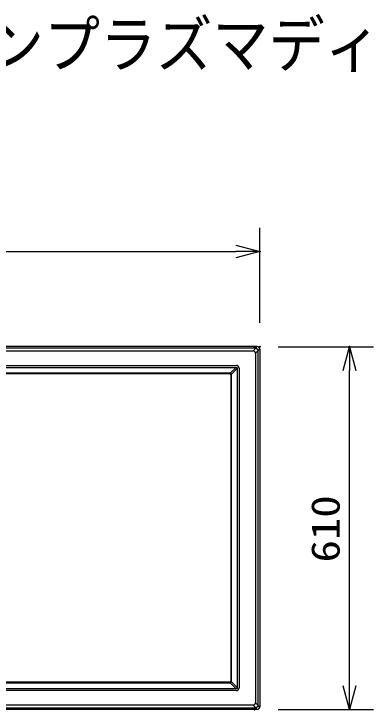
# Model space of a CAD drawing. Units: millimetres, scale not verified. Extents: x -63 to 63, y -57 to 57.
# Drawn here: x -9.7 to 20.7, y -1.1 to 57.4 of the extents above; entities that cross this region are included whole.
import ezdxf
from ezdxf.enums import TextEntityAlignment as Align

# ---------------------------------------------------------------- set-up
doc = ezdxf.new("R2010")
doc.units = ezdxf.units.MM
doc.header["$LTSCALE"] = 0.190236
doc.header["$PDMODE"] = 32
doc.header["$PDSIZE"] = 0.0951
for name, color, linetype in [('0-0_MOJI1', 2, 'Continuous'), ('0-2_GAIKEI', 1, 'Continuous'), ('0-3_WAKU', 3, 'Continuous'), ('0-4_DEFPOINTS', 7, 'Continuous')]:
    doc.layers.add(name, color=color, linetype=linetype)
doc.styles.add('ＭＳ ゴシック', font='')
doc.styles.get('ＭＳ ゴシック').set_extended_font_data('MS Gothic')

# ---------------------------------------------------------------- blocks, each defined once
blk = doc.blocks.new('_OPEN30')
at = {"layer": '0-4_DEFPOINTS'}
blk.add_line((0, 0), (-1, 0), dxfattribs=at)
blk.add_lwpolyline([(-1, 0.26795), (0, 0), (-1, -0.26795)], dxfattribs=at)

msp = doc.modelspace()

# ---------------------------------------------------------------- linework, layer by layer
at = {"layer": '0-2_GAIKEI', "color": 7}
for p, q in [((10.7933, 29.4132), (-39.8073, 29.4132)), ((10.993, 29.2135), (10.993, -0.8871)), ((10.7933, -1.0868), (-39.8073, -1.0868))]:
    msp.add_line(p, q, dxfattribs=at)
at = {"layer": '0-2_GAIKEI'}
for p, q in [((10.6599, 29.2778), (-39.6739, 29.2778)), ((10.4331, 29.051), (10.6599, 29.2778)), ((10.6579, 29.2778), (10.7933, 29.4132)), ((-39.4471, 29.051), (10.4331, 29.051)), ((10.8576, 29.0801), (10.6308, 28.8533)), ((10.6308, 28.8533), (10.6308, -0.5268)), ((10.993, 29.2135), (10.8576, 29.0781)), ((10.8576, -0.7537), (10.8576, 29.0801)), ((-38.0463, 27.8322), (9.0323, 27.8322)), ((-38.0217, 27.6734), (9.0076, 27.6734)), ((9.0076, 27.6734), (8.5196, 27.1832)), ((8.6105, 27.0922), (9.0982, 27.5822)), ((9.0076, 27.6734), (9.0254, 27.6736)), ((9.0984, 27.6006), (9.0982, 27.5822)), ((9.0982, 27.5822), (9.0982, 0.7443)), ((9.257, 27.6075), (9.257, 0.7189)), ((8.4735, 27.1906), (-37.4875, 27.1906)), ((8.4588, 27.1307), (-37.4728, 27.1307)), ((8.558, 27.0315), (8.558, 1.2949)), ((8.6178, 1.2802), (8.6178, 27.0462)), ((8.4588, 1.1957), (-37.4728, 1.1957)), ((9.0982, 0.7443), (8.6105, 1.2342)), ((9.0076, 0.653), (-38.0217, 0.653)), ((-37.4875, 1.1359), (8.4735, 1.1359)), ((8.5196, 1.1432), (9.0076, 0.653)), ((9.0254, 0.6528), (9.0076, 0.653)), ((9.0982, 0.7443), (9.0984, 0.7259)), ((9.0323, 0.4942), (-38.0463, 0.4942)), ((10.6308, -0.5268), (10.8576, -0.7537)), ((-39.6739, -0.9514), (10.6599, -0.9514)), ((10.4331, -0.7246), (-39.4471, -0.7246)), ((10.6599, -0.9514), (10.4331, -0.7246)), ((10.7933, -1.0868), (10.6579, -0.9514)), ((10.8576, -0.7517), (10.993, -0.8871))]:
    msp.add_line(p, q, dxfattribs=at)
for points in [[(10.6599, 29.2778), (10.6619, 29.2777), (10.6638, 29.2775), (10.6658, 29.2773), (10.6678, 29.277), (10.6698, 29.2768), (10.6718, 29.2765), (10.6737, 29.2762), (10.6757, 29.2758), (10.6777, 29.2755), (10.6796, 29.2751), (10.6816, 29.2747), (10.6835, 29.2742), (10.6855, 29.2737), (10.6874, 29.2733), (10.6893, 29.2727), (10.6912, 29.2722), (10.6931, 29.2716), (10.695, 29.271), (10.6969, 29.2704), (10.6988, 29.2698), (10.7007, 29.2691), (10.7026, 29.2684), (10.7044, 29.2677), (10.7063, 29.267), (10.7081, 29.2662), (10.71, 29.2654), (10.7118, 29.2646), (10.7136, 29.2638), (10.7154, 29.263), (10.7172, 29.2622), (10.719, 29.2613), (10.7208, 29.2604), (10.7226, 29.2595), (10.7244, 29.2586), (10.7261, 29.2577), (10.7279, 29.2567), (10.7296, 29.2557), (10.7313, 29.2547), (10.7331, 29.2537)], [(10.7331, 29.2537), (10.7348, 29.2527), (10.7365, 29.2517), (10.7382, 29.2507), (10.7399, 29.2496), (10.7416, 29.2485), (10.7432, 29.2474), (10.7449, 29.2463), (10.7465, 29.2452), (10.7482, 29.2441), (10.7498, 29.243), (10.7514, 29.2418), (10.7531, 29.2406), (10.7547, 29.2395), (10.7563, 29.2383), (10.7579, 29.2371), (10.7594, 29.2359), (10.761, 29.2346), (10.7626, 29.2334), (10.7641, 29.2322), (10.7657, 29.2309), (10.7672, 29.2296), (10.7687, 29.2284), (10.7703, 29.2271), (10.7718, 29.2258), (10.7733, 29.2245), (10.7748, 29.2232), (10.7763, 29.2218), (10.7777, 29.2205), (10.7792, 29.2192), (10.7807, 29.2178), (10.7821, 29.2164), (10.7836, 29.2151), (10.785, 29.2137), (10.7864, 29.2123), (10.7879, 29.2109), (10.7893, 29.2095), (10.7907, 29.2081), (10.7921, 29.2067), (10.7935, 29.2052)], [(10.7935, 29.2052), (10.7948, 29.2038), (10.7962, 29.2024), (10.7976, 29.2009), (10.7989, 29.1994), (10.8003, 29.198), (10.8016, 29.1965), (10.8029, 29.195), (10.8043, 29.1935), (10.8056, 29.192), (10.8069, 29.1905), (10.8081, 29.189), (10.8094, 29.1874), (10.8107, 29.1859), (10.8119, 29.1844), (10.8132, 29.1828), (10.8144, 29.1812), (10.8156, 29.1797), (10.8169, 29.1781), (10.8181, 29.1765), (10.8192, 29.1749), (10.8204, 29.1733), (10.8216, 29.1717), (10.8227, 29.17), (10.8239, 29.1684), (10.825, 29.1668), (10.8261, 29.1651), (10.8272, 29.1634), (10.8283, 29.1618), (10.8294, 29.1601), (10.8304, 29.1584), (10.8315, 29.1567), (10.8325, 29.155), (10.8335, 29.1533), (10.8345, 29.1516), (10.8355, 29.1498), (10.8365, 29.1481), (10.8374, 29.1463), (10.8384, 29.1446), (10.8393, 29.1428)], [(10.8393, 29.1428), (10.8402, 29.141), (10.8411, 29.1392), (10.8419, 29.1375), (10.8428, 29.1356), (10.8436, 29.1338), (10.8444, 29.132), (10.8452, 29.1302), (10.846, 29.1284), (10.8467, 29.1265), (10.8475, 29.1247), (10.8482, 29.1228), (10.8489, 29.1209), (10.8495, 29.119), (10.8502, 29.1172), (10.8508, 29.1153), (10.8514, 29.1134), (10.852, 29.1115), (10.8525, 29.1095), (10.853, 29.1076), (10.8535, 29.1057), (10.854, 29.1037), (10.8544, 29.1018), (10.8549, 29.0998), (10.8552, 29.0979), (10.8556, 29.0959), (10.856, 29.094), (10.8563, 29.092), (10.8566, 29.09), (10.8568, 29.088), (10.8571, 29.0861), (10.8573, 29.0841), (10.8575, 29.0821), (10.8576, 29.0801)], [(9.0254, 27.6736), (9.0264, 27.6737), (9.0275, 27.6736), (9.0285, 27.6736), (9.0295, 27.6736), (9.0306, 27.6735), (9.0316, 27.6735), (9.0327, 27.6734), (9.0337, 27.6733), (9.0348, 27.6732), (9.0358, 27.673), (9.0368, 27.6729), (9.0379, 27.6727), (9.0389, 27.6726), (9.04, 27.6724), (9.041, 27.6722), (9.042, 27.6719), (9.043, 27.6717), (9.044, 27.6715), (9.0451, 27.6712), (9.0461, 27.6709), (9.0471, 27.6706), (9.0481, 27.6703), (9.0491, 27.67), (9.0501, 27.6697), (9.0511, 27.6693), (9.052, 27.669), (9.053, 27.6686), (9.054, 27.6682), (9.055, 27.6678), (9.0559, 27.6674), (9.0569, 27.6669), (9.0578, 27.6665), (9.0588, 27.666), (9.0597, 27.6656), (9.0606, 27.6651), (9.0616, 27.6646), (9.0625, 27.6641), (9.0634, 27.6635), (9.0643, 27.663)], [(9.0643, 27.663), (9.0652, 27.6624), (9.066, 27.6619), (9.0669, 27.6613), (9.0678, 27.6607), (9.0686, 27.6601), (9.0695, 27.6595), (9.0703, 27.6588), (9.0711, 27.6582), (9.072, 27.6575), (9.0728, 27.6569), (9.0736, 27.6562), (9.0744, 27.6555), (9.0751, 27.6548), (9.0759, 27.6541), (9.0767, 27.6534), (9.0774, 27.6526), (9.0781, 27.6519), (9.0789, 27.6511), (9.0796, 27.6504), (9.0803, 27.6496), (9.081, 27.6488), (9.0817, 27.648), (9.0823, 27.6472), (9.083, 27.6464), (9.0836, 27.6455), (9.0843, 27.6447), (9.0849, 27.6439), (9.0855, 27.643), (9.0861, 27.6421), (9.0866, 27.6413), (9.0872, 27.6404), (9.0878, 27.6395), (9.0883, 27.6386), (9.0888, 27.6377), (9.0894, 27.6368), (9.0899, 27.6359), (9.0903, 27.6349), (9.0908, 27.634), (9.0913, 27.633)], [(9.0913, 27.633), (9.0917, 27.6321), (9.0922, 27.6311), (9.0926, 27.6302), (9.093, 27.6292), (9.0934, 27.6282), (9.0938, 27.6273), (9.0941, 27.6263), (9.0945, 27.6253), (9.0948, 27.6243), (9.0951, 27.6233), (9.0954, 27.6223), (9.0957, 27.6213), (9.096, 27.6203), (9.0962, 27.6193), (9.0965, 27.6182), (9.0967, 27.6172), (9.0969, 27.6162), (9.0971, 27.6152), (9.0973, 27.6141), (9.0975, 27.6131), (9.0977, 27.6121), (9.0978, 27.611), (9.0979, 27.61), (9.098, 27.6089), (9.0981, 27.6079), (9.0982, 27.6069), (9.0983, 27.6058), (9.0984, 27.6048), (9.0984, 27.6037), (9.0984, 27.6027), (9.0984, 27.6016), (9.0984, 27.6006)], [(8.5548, 27.1667), (8.5537, 27.1674), (8.5527, 27.168), (8.5517, 27.1687), (8.5506, 27.1693), (8.5496, 27.1699), (8.5485, 27.1706), (8.5475, 27.1712), (8.5464, 27.1718), (8.5454, 27.1724), (8.5443, 27.1729), (8.5432, 27.1735), (8.5421, 27.1741), (8.5411, 27.1746), (8.54, 27.1752), (8.5389, 27.1757), (8.5378, 27.1762), (8.5367, 27.1767), (8.5356, 27.1772), (8.5344, 27.1777), (8.5333, 27.1782), (8.5322, 27.1787), (8.5311, 27.1791), (8.53, 27.1796), (8.5288, 27.18), (8.5277, 27.1805), (8.5265, 27.1809), (8.5254, 27.1813), (8.5242, 27.1817), (8.5231, 27.1821), (8.5219, 27.1825), (8.5208, 27.1828), (8.5196, 27.1832), (8.5196, 27.1832)], [(8.5892, 27.1344), (8.5884, 27.1353), (8.5877, 27.1363), (8.5869, 27.1373), (8.5862, 27.1382), (8.5854, 27.1392), (8.5846, 27.1401), (8.5839, 27.141), (8.5831, 27.142), (8.5823, 27.1429), (8.5815, 27.1438), (8.5806, 27.1447), (8.5798, 27.1456), (8.579, 27.1465), (8.5781, 27.1474), (8.5773, 27.1482), (8.5764, 27.1491), (8.5756, 27.1499), (8.5747, 27.1508), (8.5738, 27.1516), (8.5729, 27.1525), (8.572, 27.1533), (8.5711, 27.1541), (8.5702, 27.1549), (8.5693, 27.1557), (8.5684, 27.1565), (8.5675, 27.1573), (8.5665, 27.1581), (8.5656, 27.1588), (8.5646, 27.1596), (8.5637, 27.1604), (8.5627, 27.1611), (8.5617, 27.1618), (8.5608, 27.1626), (8.5598, 27.1633), (8.5588, 27.164), (8.5578, 27.1647), (8.5568, 27.1654), (8.5558, 27.1661), (8.5548, 27.1667)], [(8.6105, 27.0922), (8.6101, 27.0934), (8.6098, 27.0946), (8.6094, 27.0957), (8.609, 27.0969), (8.6086, 27.098), (8.6082, 27.0992), (8.6078, 27.1003), (8.6073, 27.1014), (8.6069, 27.1026), (8.6064, 27.1037), (8.606, 27.1048), (8.6055, 27.106), (8.605, 27.1071), (8.6045, 27.1082), (8.604, 27.1093), (8.6035, 27.1104), (8.603, 27.1115), (8.6025, 27.1126), (8.6019, 27.1137), (8.6014, 27.1148), (8.6008, 27.1159), (8.6002, 27.1169), (8.5997, 27.118), (8.5991, 27.1191), (8.5985, 27.1201), (8.5979, 27.1212), (8.5973, 27.1222), (8.5966, 27.1233), (8.596, 27.1243), (8.5954, 27.1253), (8.5947, 27.1264), (8.594, 27.1274), (8.5934, 27.1284), (8.5927, 27.1294), (8.592, 27.1304), (8.5913, 27.1314), (8.5906, 27.1324), (8.5899, 27.1334), (8.5892, 27.1344)], [(8.5617, 1.1646), (8.5627, 1.1653), (8.5637, 1.1661), (8.5646, 1.1668), (8.5656, 1.1676), (8.5665, 1.1684), (8.5675, 1.1691), (8.5684, 1.1699), (8.5693, 1.1707), (8.5702, 1.1715), (8.5711, 1.1723), (8.572, 1.1731), (8.5729, 1.174), (8.5738, 1.1748), (8.5747, 1.1756), (8.5756, 1.1765), (8.5764, 1.1773), (8.5773, 1.1782), (8.5781, 1.1791), (8.579, 1.18), (8.5798, 1.1808), (8.5806, 1.1817), (8.5815, 1.1826), (8.5823, 1.1836), (8.5831, 1.1845), (8.5839, 1.1854), (8.5846, 1.1863), (8.5854, 1.1873), (8.5862, 1.1882), (8.5869, 1.1892), (8.5877, 1.1901), (8.5884, 1.1911), (8.5892, 1.1921), (8.5899, 1.193), (8.5906, 1.194), (8.5913, 1.195), (8.592, 1.196), (8.5927, 1.197), (8.5934, 1.198), (8.594, 1.199)], [(8.594, 1.199), (8.5947, 1.2001), (8.5954, 1.2011), (8.596, 1.2021), (8.5966, 1.2032), (8.5973, 1.2042), (8.5979, 1.2052), (8.5985, 1.2063), (8.5991, 1.2074), (8.5997, 1.2084), (8.6002, 1.2095), (8.6008, 1.2106), (8.6014, 1.2117), (8.6019, 1.2127), (8.6025, 1.2138), (8.603, 1.2149), (8.6035, 1.216), (8.604, 1.2171), (8.6045, 1.2182), (8.605, 1.2194), (8.6055, 1.2205), (8.606, 1.2216), (8.6064, 1.2227), (8.6069, 1.2239), (8.6073, 1.225), (8.6078, 1.2261), (8.6082, 1.2273), (8.6086, 1.2284), (8.609, 1.2296), (8.6094, 1.2307), (8.6098, 1.2319), (8.6101, 1.233), (8.6105, 1.2342)], [(8.5196, 1.1432), (8.5208, 1.1436), (8.5219, 1.144), (8.5231, 1.1443), (8.5242, 1.1447), (8.5254, 1.1451), (8.5265, 1.1456), (8.5277, 1.146), (8.5288, 1.1464), (8.53, 1.1469), (8.5311, 1.1473), (8.5322, 1.1478), (8.5333, 1.1482), (8.5344, 1.1487), (8.5356, 1.1492), (8.5367, 1.1497), (8.5378, 1.1502), (8.5389, 1.1507), (8.54, 1.1513), (8.5411, 1.1518), (8.5421, 1.1524), (8.5432, 1.1529), (8.5443, 1.1535), (8.5454, 1.1541), (8.5464, 1.1547), (8.5475, 1.1553), (8.5485, 1.1559), (8.5496, 1.1565), (8.5506, 1.1571), (8.5517, 1.1577), (8.5527, 1.1584), (8.5537, 1.159), (8.5548, 1.1597), (8.5558, 1.1604), (8.5568, 1.1611), (8.5578, 1.1618), (8.5588, 1.1625), (8.5598, 1.1632), (8.5608, 1.1639), (8.5617, 1.1646)], [(9.0578, 0.6599), (9.0569, 0.6595), (9.0559, 0.6591), (9.055, 0.6586), (9.054, 0.6582), (9.053, 0.6578), (9.052, 0.6575), (9.0511, 0.6571), (9.0501, 0.6567), (9.0491, 0.6564), (9.0481, 0.6561), (9.0471, 0.6558), (9.0461, 0.6555), (9.0451, 0.6552), (9.044, 0.655), (9.043, 0.6547), (9.042, 0.6545), (9.041, 0.6543), (9.04, 0.6541), (9.0389, 0.6539), (9.0379, 0.6537), (9.0368, 0.6535), (9.0358, 0.6534), (9.0348, 0.6533), (9.0337, 0.6532), (9.0327, 0.6531), (9.0316, 0.653), (9.0306, 0.6529), (9.0295, 0.6529), (9.0285, 0.6528), (9.0275, 0.6528), (9.0264, 0.6528), (9.0254, 0.6528)], [(9.0878, 0.6869), (9.0872, 0.6861), (9.0866, 0.6852), (9.0861, 0.6843), (9.0855, 0.6834), (9.0849, 0.6826), (9.0843, 0.6817), (9.0836, 0.6809), (9.083, 0.6801), (9.0823, 0.6792), (9.0817, 0.6784), (9.081, 0.6776), (9.0803, 0.6769), (9.0796, 0.6761), (9.0789, 0.6753), (9.0781, 0.6745), (9.0774, 0.6738), (9.0767, 0.6731), (9.0759, 0.6723), (9.0751, 0.6716), (9.0744, 0.6709), (9.0736, 0.6702), (9.0728, 0.6696), (9.072, 0.6689), (9.0711, 0.6682), (9.0703, 0.6676), (9.0695, 0.667), (9.0686, 0.6663), (9.0678, 0.6657), (9.0669, 0.6651), (9.066, 0.6646), (9.0652, 0.664), (9.0643, 0.6634), (9.0634, 0.6629), (9.0625, 0.6624), (9.0616, 0.6619), (9.0606, 0.6614), (9.0597, 0.6609), (9.0588, 0.6604), (9.0578, 0.6599)], [(9.0984, 0.7259), (9.0984, 0.7248), (9.0984, 0.7238), (9.0984, 0.7227), (9.0984, 0.7217), (9.0983, 0.7206), (9.0982, 0.7196), (9.0981, 0.7185), (9.098, 0.7175), (9.0979, 0.7164), (9.0978, 0.7154), (9.0977, 0.7144), (9.0975, 0.7133), (9.0973, 0.7123), (9.0971, 0.7113), (9.0969, 0.7102), (9.0967, 0.7092), (9.0965, 0.7082), (9.0962, 0.7072), (9.096, 0.7062), (9.0957, 0.7051), (9.0954, 0.7041), (9.0951, 0.7031), (9.0948, 0.7021), (9.0945, 0.7011), (9.0941, 0.7002), (9.0938, 0.6992), (9.0934, 0.6982), (9.093, 0.6972), (9.0926, 0.6962), (9.0922, 0.6953), (9.0917, 0.6943), (9.0913, 0.6934), (9.0908, 0.6924), (9.0903, 0.6915), (9.0899, 0.6906), (9.0894, 0.6897), (9.0888, 0.6887), (9.0883, 0.6878), (9.0878, 0.6869)], [(10.7226, -0.9331), (10.7208, -0.934), (10.719, -0.9349), (10.7172, -0.9357), (10.7154, -0.9366), (10.7136, -0.9374), (10.7118, -0.9382), (10.71, -0.939), (10.7081, -0.9398), (10.7063, -0.9405), (10.7044, -0.9413), (10.7026, -0.942), (10.7007, -0.9427), (10.6988, -0.9433), (10.6969, -0.944), (10.695, -0.9446), (10.6931, -0.9452), (10.6912, -0.9458), (10.6893, -0.9463), (10.6874, -0.9468), (10.6855, -0.9473), (10.6835, -0.9478), (10.6816, -0.9482), (10.6796, -0.9486), (10.6777, -0.949), (10.6757, -0.9494), (10.6737, -0.9497), (10.6718, -0.9501), (10.6698, -0.9503), (10.6678, -0.9506), (10.6658, -0.9508), (10.6638, -0.9511), (10.6619, -0.9512), (10.6599, -0.9514)], [(10.785, -0.8873), (10.7836, -0.8886), (10.7821, -0.89), (10.7807, -0.8914), (10.7792, -0.8927), (10.7777, -0.8941), (10.7763, -0.8954), (10.7748, -0.8967), (10.7733, -0.898), (10.7718, -0.8994), (10.7703, -0.9006), (10.7687, -0.9019), (10.7672, -0.9032), (10.7657, -0.9045), (10.7641, -0.9057), (10.7626, -0.907), (10.761, -0.9082), (10.7594, -0.9094), (10.7579, -0.9106), (10.7563, -0.9118), (10.7547, -0.913), (10.7531, -0.9142), (10.7514, -0.9154), (10.7498, -0.9165), (10.7482, -0.9177), (10.7465, -0.9188), (10.7449, -0.9199), (10.7432, -0.921), (10.7415, -0.9221), (10.7399, -0.9232), (10.7382, -0.9242), (10.7365, -0.9253), (10.7348, -0.9263), (10.7331, -0.9273), (10.7313, -0.9283), (10.7296, -0.9293), (10.7279, -0.9303), (10.7261, -0.9312), (10.7244, -0.9322), (10.7226, -0.9331)], [(10.8335, -0.8269), (10.8325, -0.8286), (10.8315, -0.8303), (10.8304, -0.832), (10.8294, -0.8337), (10.8283, -0.8353), (10.8272, -0.837), (10.8261, -0.8387), (10.825, -0.8403), (10.8239, -0.842), (10.8227, -0.8436), (10.8216, -0.8452), (10.8204, -0.8468), (10.8192, -0.8485), (10.8181, -0.8501), (10.8169, -0.8516), (10.8156, -0.8532), (10.8144, -0.8548), (10.8132, -0.8564), (10.8119, -0.8579), (10.8107, -0.8595), (10.8094, -0.861), (10.8081, -0.8625), (10.8069, -0.8641), (10.8056, -0.8656), (10.8043, -0.8671), (10.8029, -0.8686), (10.8016, -0.8701), (10.8003, -0.8715), (10.7989, -0.873), (10.7976, -0.8745), (10.7962, -0.8759), (10.7949, -0.8774), (10.7935, -0.8788), (10.7921, -0.8802), (10.7907, -0.8817), (10.7893, -0.8831), (10.7879, -0.8845), (10.7864, -0.8859), (10.785, -0.8873)], [(10.8576, -0.7537), (10.8575, -0.7557), (10.8573, -0.7576), (10.8571, -0.7596), (10.8568, -0.7616), (10.8566, -0.7636), (10.8563, -0.7656), (10.856, -0.7675), (10.8556, -0.7695), (10.8552, -0.7715), (10.8549, -0.7734), (10.8544, -0.7754), (10.854, -0.7773), (10.8535, -0.7792), (10.853, -0.7812), (10.8525, -0.7831), (10.852, -0.785), (10.8514, -0.7869), (10.8508, -0.7888), (10.8502, -0.7907), (10.8495, -0.7926), (10.8489, -0.7945), (10.8482, -0.7964), (10.8475, -0.7982), (10.8467, -0.8001), (10.846, -0.8019), (10.8452, -0.8038), (10.8444, -0.8056), (10.8436, -0.8074), (10.8428, -0.8092), (10.8419, -0.811), (10.8411, -0.8128), (10.8402, -0.8146), (10.8393, -0.8164), (10.8384, -0.8181), (10.8374, -0.8199), (10.8365, -0.8217), (10.8355, -0.8234), (10.8345, -0.8251), (10.8335, -0.8269)]]:
    msp.add_lwpolyline(points, dxfattribs=at)
at = {"layer": '0-2_GAIKEI', "color": 7}
for centre, major_axis in [((10.7927, 29.213), (-0.1418, -0.1418)), ((10.7927, -0.8865), (-0.1418, 0.1418))]:
    msp.add_ellipse(centre, major_axis=major_axis, ratio=0.997265, start_param=2.357564, end_param=3.9256213, dxfattribs=at)
at = {"layer": '0-2_GAIKEI'}
for centre, major_axis, ratio, start_param, end_param in [((10.0715, 28.4918), (-0.5022, -0.5022), 0.49281, 2.7306286, 3.5525567), ((9.0317, 27.6069), (-0.1595, -0.1595), 0.997265, 2.357564, 3.9256213), ((8.4573, 27.03), (-0.0718, -0.0718), 0.985257, 2.3636208, 3.9195645), ((8.4695, 27.0377), (-0.0853, -0.1284), 0.972012, 3.4031556, 3.7146875), ((8.465, 27.0423), (-0.1285, -0.0852), 0.971946, 2.5689829, 2.8798154), ((8.4573, 1.2964), (-0.0718, 0.0718), 0.985257, 2.3636208, 3.9195645), ((8.465, 1.2842), (-0.1285, 0.0852), 0.971946, 3.4033699, 3.7142024), ((8.4695, 1.2887), (-0.0853, 0.1284), 0.972012, 2.5684978, 2.8800297), ((9.0317, 0.7195), (-0.1595, 0.1595), 0.997265, 2.357564, 3.9256213), ((10.0715, -0.1653), (-0.5022, 0.5022), 0.49281, 2.7306286, 3.5525567)]:
    msp.add_ellipse(centre, major_axis=major_axis, ratio=ratio, start_param=start_param, end_param=end_param, dxfattribs=at)
at = {"layer": '0-3_WAKU'}
for p, q in [((10.993, 31.4053), (10.993, 39.4053)), ((-38.0071, 37.4053), (8.993, 37.4053)), ((12.5533, 29.4056), (20.5533, 29.4056)), ((18.5533, 0.9055), (18.5533, 27.4055)), ((12.5533, -1.0945), (20.5533, -1.0945))]:
    msp.add_line(p, q, dxfattribs=at)
at = {"layer": '0-4_DEFPOINTS'}
for p in [(10.993, 37.4053), (10.5533, 29.4056), (10.993, 29.4053), (18.5533, 29.4056), (10.5533, -1.0945)]:
    msp.add_point(p, dxfattribs=at)

# ---------------------------------------------------------------- block references
at = {"layer": '0-3_WAKU', "xscale": 2, "yscale": 2}
msp.add_blockref('_OPEN30', (10.993, 37.4053), dxfattribs=at)
for p, rotation in [((18.5533, 29.4056), 90), ((18.5533, -1.0945), 270)]:
    msp.add_blockref('_OPEN30', p, dxfattribs=dict(at, rotation=rotation))

# ---------------------------------------------------------------- texts
at = {"layer": '0-0_MOJI1', "style": 'ＭＳ ゴシック', "width": 0.9}
msp.add_text('ハイビジョンプラズマディスプレイ', height=3.848, dxfattribs=at).set_placement((-35.5001, 51.7599), align=Align.BOTTOM_LEFT)
at = {"layer": '0-3_WAKU', "style": 'ＭＳ ゴシック', "width": 1.15}
msp.add_text('610', height=2.406, rotation=90, dxfattribs=at).set_placement((18.4437, 11.2684), align=Align.BOTTOM_LEFT)

doc.saveas('drawing.dxf')
